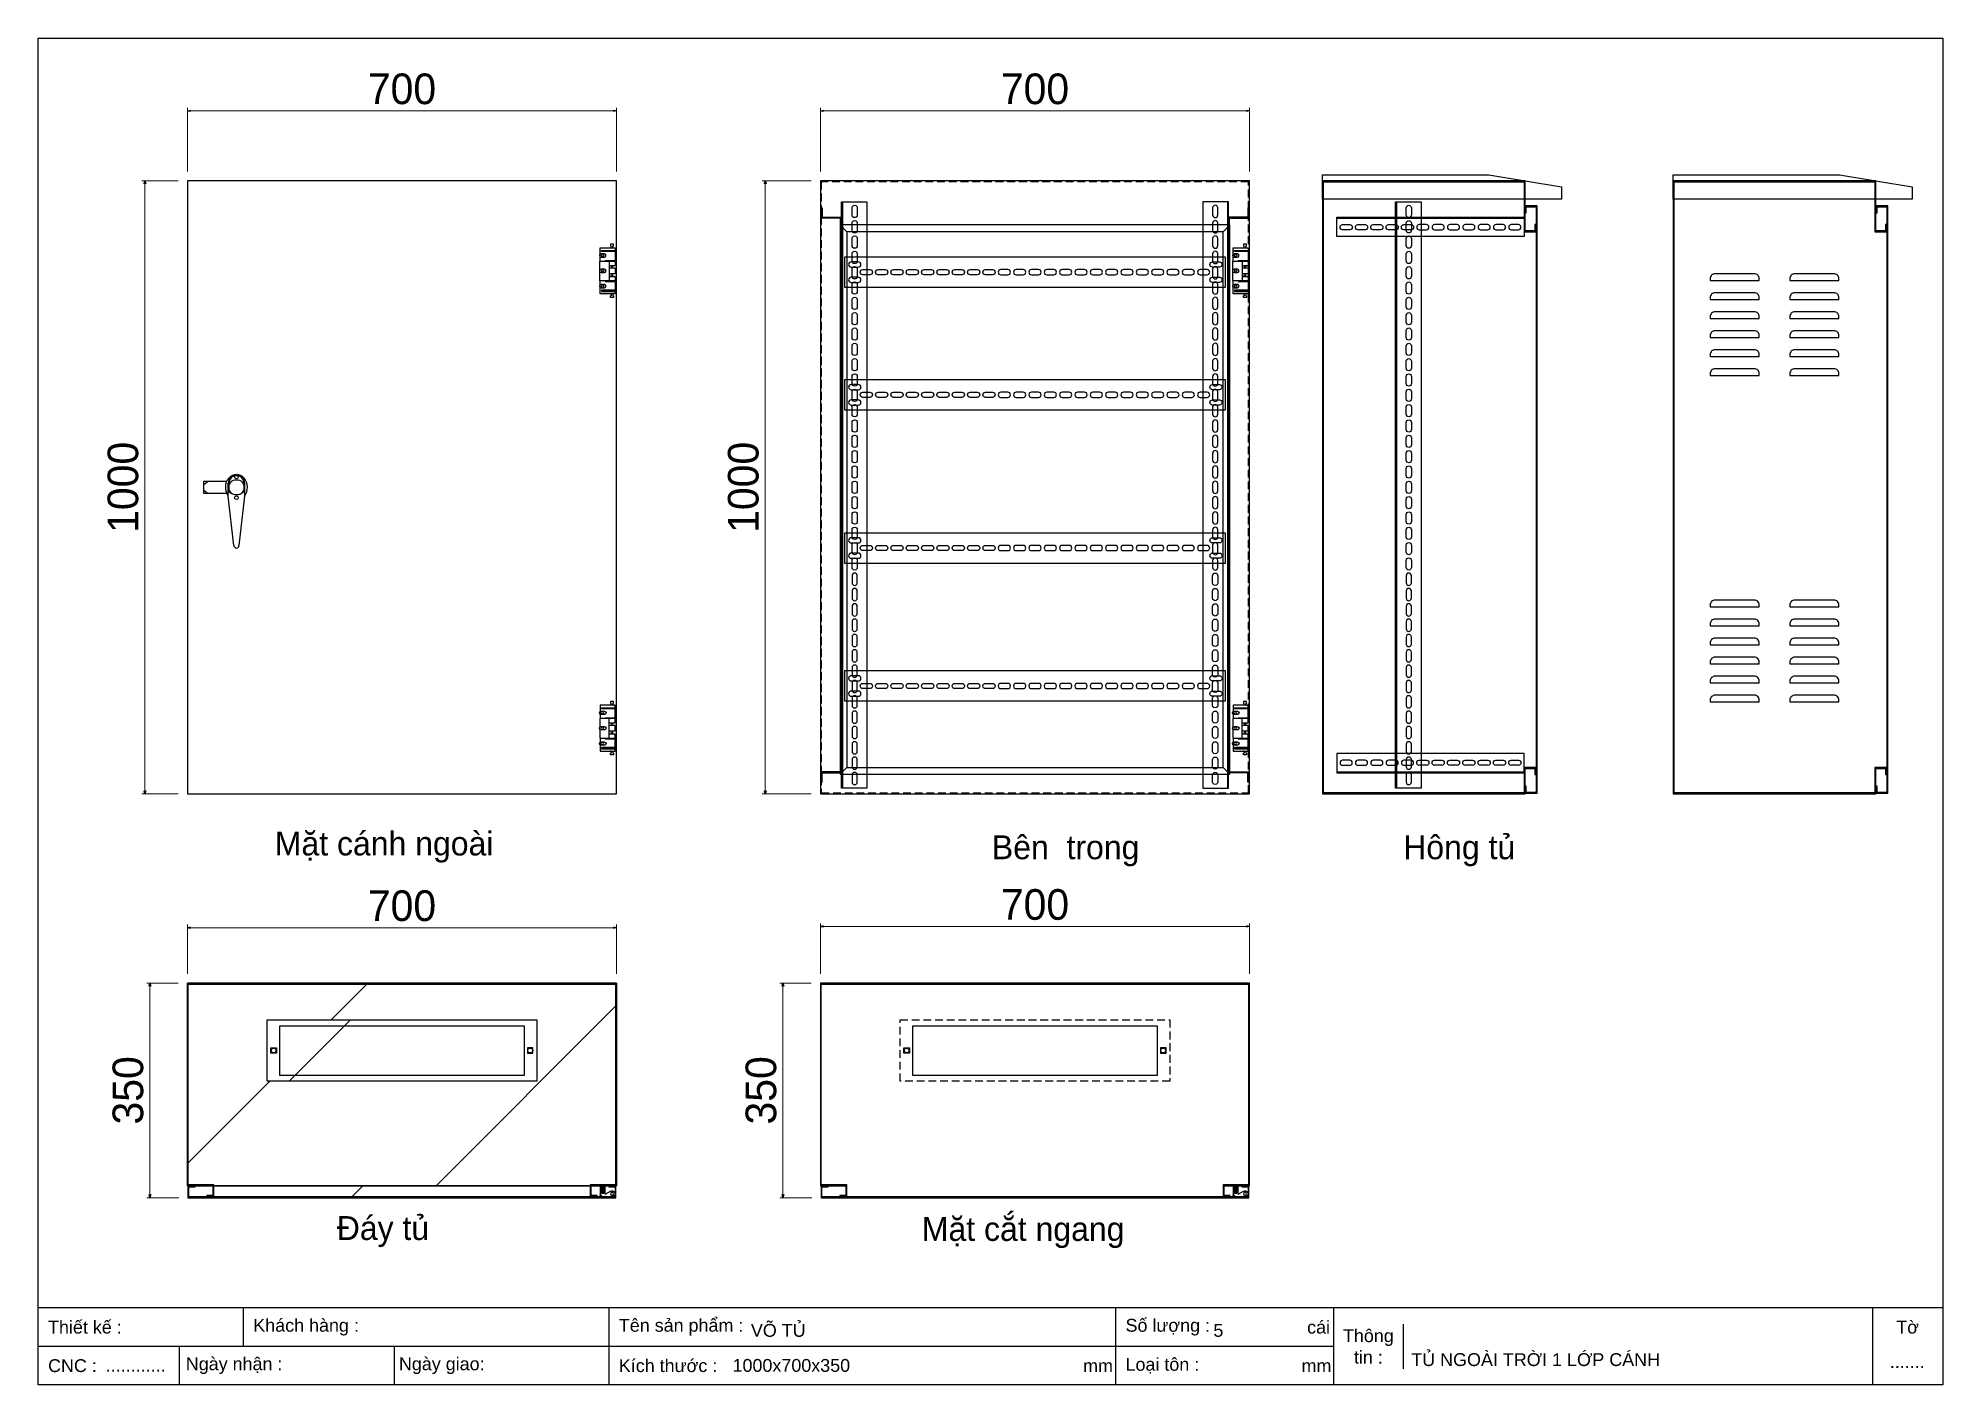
# Model space of a CAD drawing. Header units: millimetres. Extents: x 0 to 3107, y 0 to 2197.
import ezdxf

# ---------------------------------------------------------------- set-up
doc = ezdxf.new("R2010")
doc.units = ezdxf.units.MM
doc.linetypes.add('HIDDENX2', pattern=[19.05, 12.7, -6.35])
for name, color, linetype in [('CNC', 7, 'Continuous'), ('DIM', 253, 'Continuous'), ('FIRE PROTECTION', 1, 'Continuous')]:
    doc.layers.add(name, color=color, linetype=linetype)
doc.styles.add('Arial', font='arial.ttf')
doc.dimstyles.new('CNC', dxfattribs={"dimtxt": 50, "dimasz": 5, "dimexe": 5, "dimexo": 15, "dimgap": 10, "dimtad": 1, "dimdec": 0, "dimtxsty": 'Standard', "dimblk": 'OPEN30', "dimcen": 10, "dimclrd": 5, "dimclre": 5, "dimclrt": 3, "dimazin": 3, "dimtfac": 1, "dimtdec": 0, "dimtmove": 0, "dimatfit": 3, "dimldrblk": 'ARCHTICK', "dimlwd": 9, "dimlwe": 9})

# ---------------------------------------------------------------- blocks, each defined once
blk = doc.blocks.new('KHUNG CHUẨN')
at = {"color": 7}
for p, q in [((19889.2, -28535.2), (16919.2, -28535.2)), ((17239.2, -28535.2), (17239.2, -28595.2)), ((17809.2, -28535.2), (17809.2, -28655.2)), ((18599.2, -28535.2), (18599.2, -28655.2)), ((18939.2, -28535.2), (18939.2, -28655.2)), ((19779.2, -28535.2), (19779.2, -28655.2)), ((19047.6, -28560.2), (19047.6, -28630.2)), ((18939.2, -28595.2), (16919.2, -28595.2)), ((17139.2, -28595.2), (17139.2, -28655.2)), ((17474.2, -28595.2), (17474.2, -28655.2))]:
    blk.add_line(p, q, dxfattribs=at)
blk.add_lwpolyline([(16919.2, -26555.2), (19889.2, -26555.2), (19889.2, -28655.2), (16919.2, -28655.2)], close=True, dxfattribs=at)
at = {"color": 2, "char_height": 20, "style": 'Arial'}
for s, insert, width, attachment_point in [('  Thiết kế :', (16919.2, -28565.2), 917.634, 4), ('  Khách hàng :', (17239.2, -28565.2), 917.634, 4), ('  Tên sản phẩm :', (17809.2, -28565.2), 917.634, 4), ('  Số lượng :', (18599.2, -28565.2), 917.634, 4), ('cái', (18897.9, -28565.2), 63.517, 4), ('Thông\\Ptin :', (18993.4, -28595.2), 108.311, 5), ('Tờ', (19834.2, -28565.2), 110, 5), ('  CNC :', (16919.2, -28625.2), 917.634, 4), ('  Ngày nhận :', (17134, -28625.2), 556.651, 4), ('  Ngày giao:', (17466.3, -28625.2), 556.651, 4), ('  Kích thước :', (17809.2, -28625.2), 917.634, 4), ('mm', (18548.6, -28625.2), 73.831, 4), ('  Loại tôn :', (18599.2, -28625.2), 917.634, 4), ('mm', (18889.2, -28625.2), 917.634, 4)]:
    blk.add_mtext(s, dxfattribs=dict(at, insert=insert, width=width, attachment_point=attachment_point))
at = {"color": 3, "style": 'Arial'}
for tag, p in [('#01', (17055.6, -28580.1)), ('#02', (17431.4, -28580.1)), ('#03', (18030.6, -28580.1)), ('#08', (18751.7, -28580.1)), ('#10', (19064.8, -28580.1)), ('#04', (17024.8, -28634.6)), ('#05', (17308.5, -28633)), ('#06', (17632.7, -28633.7)), ('#07', (18002, -28634.7)), ('#09', (18753.8, -28632.6)), ('#11', (19060.3, -28625.7)), ('#12', (19806.5, -28628.9))]:
    blk.add_attdef(tag, p, '', height=20, dxfattribs=at)
blk = doc.blocks.new('*D1')
at = {"color": 0, "linetype": 'ByBlock', "lineweight": -2}
for p, q in [((243.5, 2078.2), (248.5, 2079.5)), ((248.5, 2076.8), (243.5, 2078.2)), ((243.5, 2078.2), (248.5, 2078.2)), ((938.5, 2079.5), (943.5, 2078.2)), ((943.5, 2078.2), (938.5, 2076.8)), ((943.5, 2078.2), (938.5, 2078.2))]:
    blk.add_line(p, q, dxfattribs=at)
at = {"layer": 'Defpoints', "color": 0, "transparency": 16777216}
for p in [(943.5, 2078.2), (243.5, 1964), (943.5, 1964)]:
    blk.add_point(p, dxfattribs=at)
at = {"layer": 'DIM', "color": 5, "lineweight": 9, "transparency": 16777216}
for p, q in [((243.5, 1979), (243.5, 2083.2)), ((943.5, 1979), (943.5, 2083.2)), ((248.5, 2078.2), (938.5, 2078.2))]:
    blk.add_line(p, q, dxfattribs=at)
at = {"layer": 'DIM', "color": 3, "transparency": 16777216, "insert": (593.5, 2113.7), "char_height": 50, "attachment_point": 5}
blk.add_mtext('700', dxfattribs=at)
blk = doc.blocks.new('_ArchTick')
at = {"color": 0, "const_width": 0.15}
blk.add_lwpolyline([(-0.5, -0.5), (0.5, 0.5)], dxfattribs=at)
blk = doc.blocks.new('_Open30')
at = {"color": 0, "linetype": 'ByBlock', "lineweight": -2}
for p, q in [((-1, 0.27), (0, 0)), ((0, 0), (-1, -0.27)), ((0, 0), (-1, 0))]:
    blk.add_line(p, q, dxfattribs=at)
blk = doc.blocks.new('*D2')
at = {"color": 0, "linetype": 'ByBlock', "lineweight": -2}
for p, q in [((172.9, 1959), (174.2, 1964)), ((174.2, 1964), (175.6, 1959)), ((174.2, 1964), (174.2, 1959)), ((174.2, 964), (172.9, 969)), ((175.6, 969), (174.2, 964)), ((174.2, 964), (174.2, 969))]:
    blk.add_line(p, q, dxfattribs=at)
at = {"layer": 'Defpoints', "color": 0, "transparency": 16777216}
for p in [(243.5, 1964), (174.2, 964), (243.5, 964)]:
    blk.add_point(p, dxfattribs=at)
at = {"layer": 'DIM', "color": 5, "lineweight": 9, "transparency": 16777216}
for p, q in [((228.5, 1964), (169.2, 1964)), ((174.2, 1959), (174.2, 969)), ((228.5, 964), (169.2, 964))]:
    blk.add_line(p, q, dxfattribs=at)
at = {"layer": 'DIM', "color": 3, "transparency": 16777216, "insert": (138.7, 1464), "char_height": 50, "attachment_point": 5, "rotation": 90}
blk.add_mtext('1000', dxfattribs=at)
blk = doc.blocks.new('MS308-2-1')
at = {"color": 1}
for p, q in [((-53, 4.6), (-46, 10)), ((-13.3, -14.2), (-13.3, 6.7)), ((-12.3, 6.7), (-12.3, -6.9)), ((12.3, 6.7), (12.3, -6.9)), ((13.3, 6.7), (13.3, -14.2)), ((-53, -4.6), (-46, -10)), ((-4, -95), (-13.3, -14.2)), ((13.3, -14.2), (4, -95))]:
    blk.add_line(p, q, dxfattribs=at)
blk.add_lwpolyline([(-15.8, -10), (-53, -10), (-53, 10), (-15.8, 10)], dxfattribs=at)
for centre, radius, start, end in [((0, 6.7), 13.3, 0, 180), ((0, 6.7), 12.3, 0, 180), ((0, 5.9), 17.7, 226.184, 313.816), ((0, -95), 4, 180, 0)]:
    blk.add_arc(centre, radius, start, end, dxfattribs=at)
blk.add_ellipse((0, 0), major_axis=(0, 21), ratio=0.857143, start_param=3.972003, end_param=8.594367, dxfattribs=at)
blk = doc.blocks.new('*D3')
at = {"color": 0, "linetype": 'ByBlock', "lineweight": -2}
for p, q in [((1276, 2078.2), (1281, 2079.5)), ((1281, 2076.8), (1276, 2078.2)), ((1276, 2078.2), (1281, 2078.2)), ((1971, 2079.5), (1976, 2078.2)), ((1976, 2078.2), (1971, 2076.8)), ((1976, 2078.2), (1971, 2078.2))]:
    blk.add_line(p, q, dxfattribs=at)
at = {"layer": 'Defpoints', "color": 0, "transparency": 16777216}
for p in [(1976, 2078.2), (1276, 1964), (1976, 1964)]:
    blk.add_point(p, dxfattribs=at)
at = {"layer": 'DIM', "color": 5, "lineweight": 9, "transparency": 16777216}
for p, q in [((1276, 1979), (1276, 2083.2)), ((1976, 1979), (1976, 2083.2)), ((1281, 2078.2), (1971, 2078.2))]:
    blk.add_line(p, q, dxfattribs=at)
at = {"layer": 'DIM', "color": 3, "transparency": 16777216, "insert": (1626, 2113.7), "char_height": 50, "attachment_point": 5}
blk.add_mtext('700', dxfattribs=at)
blk = doc.blocks.new('*D4')
at = {"color": 0, "linetype": 'ByBlock', "lineweight": -2}
for p, q in [((1184.7, 1959), (1186, 1964)), ((1186, 1964), (1187.3, 1959)), ((1186, 1964), (1186, 1959)), ((1186, 964), (1184.7, 969)), ((1187.3, 969), (1186, 964)), ((1186, 964), (1186, 969))]:
    blk.add_line(p, q, dxfattribs=at)
at = {"layer": 'Defpoints', "color": 0, "transparency": 16777216}
for p in [(1276, 1964), (1186, 964), (1276, 964)]:
    blk.add_point(p, dxfattribs=at)
at = {"layer": 'DIM', "color": 5, "lineweight": 9, "transparency": 16777216}
for p, q in [((1261, 1964), (1181, 1964)), ((1186, 1959), (1186, 969)), ((1261, 964), (1181, 964))]:
    blk.add_line(p, q, dxfattribs=at)
at = {"layer": 'DIM', "color": 3, "transparency": 16777216, "insert": (1150.5, 1464), "char_height": 50, "attachment_point": 5, "rotation": 90}
blk.add_mtext('1000', dxfattribs=at)
blk = doc.blocks.new('HL011-1-5')
at = {"color": 1}
for p, q in [((24, 70), (2, 70)), ((21.65, 81), (16.65, 81)), ((16.65, 81), (16.65, 78)), ((17.65, 78), (16.65, 78)), ((17.65, 75), (16.65, 75)), ((17.65, 75), (17.65, 78)), ((21.65, 78), (20.65, 78)), ((20.65, 75), (20.65, 78)), ((20.65, 75), (21.65, 75)), ((21.65, 78), (21.65, 81)), ((8, 54.5), (8, 53.5)), ((8, 54.5), (24, 54.5)), ((14.3, 53.5), (14.3, 21.5)), ((14.3, 46.5), (24, 46.5)), ((24, 42), (14.3, 42)), ((24, 33), (14.3, 33)), ((16.65, 54.5), (16.65, 53.5)), ((17.4, 46.5), (18.15, 44)), ((18.15, 44), (20.15, 44)), ((20.9, 46.5), (20.15, 44)), ((21.65, 53.5), (21.65, 54.5)), ((24, 5), (2, 5)), ((8, 21.5), (8, 20.5)), ((8, 20.5), (24, 20.5)), ((14.3, 28.5), (24, 28.5)), ((16.65, 20.5), (16.65, 21.5)), ((17.4, 28.5), (18.15, 31)), ((18.15, 31), (20.15, 31)), ((20.9, 28.5), (20.15, 31)), ((21.65, 21.5), (21.65, 20.5)), ((17.65, 0), (16.65, 0)), ((16.65, -6), (16.65, -3)), ((17.65, -3), (16.65, -3)), ((21.65, -6), (16.65, -6)), ((17.65, 0), (17.65, -3)), ((20.65, 0), (20.65, -3)), ((20.65, 0), (21.65, 0)), ((21.65, -3), (20.65, -3)), ((21.65, -3), (21.65, -6))]:
    blk.add_line(p, q, dxfattribs=at)
for points in [[(0, 53.5), (0, 75), (24, 75), (24, 54.5)], [(24, 28.5), (24, 21.5), (-1, 21.5), (-1, 53.5), (24, 53.5), (24, 46.5)], [(24, 42), (24, 33)], [(24, 20.5), (24, 0), (0, 0), (0, 21.5)]]:
    blk.add_lwpolyline(points, dxfattribs=at)
for points in [[(2, 71), (24, 71), (24, 69), (2, 69)], [(2, 4), (24, 4), (24, 6), (2, 6)]]:
    blk.add_lwpolyline(points, close=True, dxfattribs=at)
for centre in [(4, 62.5), (4, 37.5), (4, 12.5)]:
    blk.add_circle(centre, 2, dxfattribs=at)
blk = doc.blocks.new('HL011-1-2')
h = blk.add_hatch()
h.set_pattern_fill('ANSI31', color=2, scale=0.5, style=0)
h.paths.add_polyline_path([(6, 12), (2, 12), (2, 0), (6, 0)])
at = {"color": 1}
for p, q in [((3, 18), (0, 13)), ((0, 0), (0, 13)), ((8, 0), (0, 0)), ((19.1, 18), (3, 18)), ((8, 14), (8, 0)), ((8, 14), (16.7, 9))]:
    blk.add_line(p, q, dxfattribs=at)
blk.add_lwpolyline([(1.8, 16), (-1, 16), (-1, 18), (3, 18)], dxfattribs=at)
at = {"color": 2}
blk.add_lwpolyline([(2, 0), (2, 12), (6, 12), (6, 0)], dxfattribs=at)
at = {"color": 1}
blk.add_circle((19.1, 13.2), 2.5, dxfattribs=at)
blk.add_arc((19.1, 13.2), 4.85, 239.9368, 90, dxfattribs=at)
blk = doc.blocks.new('*D5')
at = {"color": 0, "linetype": 'ByBlock', "lineweight": -2}
for p, q in [((243.5, 745.8), (248.5, 747.1)), ((248.5, 744.5), (243.5, 745.8)), ((243.5, 745.8), (248.5, 745.8)), ((938.5, 747.1), (943.5, 745.8)), ((943.5, 745.8), (938.5, 744.5)), ((943.5, 745.8), (938.5, 745.8))]:
    blk.add_line(p, q, dxfattribs=at)
at = {"layer": 'Defpoints', "color": 0, "transparency": 16777216}
for p in [(943.5, 745.8), (243.5, 655.4), (943.5, 655.4)]:
    blk.add_point(p, dxfattribs=at)
at = {"layer": 'DIM', "color": 5, "lineweight": 9, "transparency": 16777216}
for p, q in [((243.5, 670.4), (243.5, 750.8)), ((248.5, 745.8), (938.5, 745.8)), ((943.5, 670.4), (943.5, 750.8))]:
    blk.add_line(p, q, dxfattribs=at)
at = {"layer": 'DIM', "color": 3, "transparency": 16777216, "insert": (593.5, 781.3), "char_height": 50, "attachment_point": 5}
blk.add_mtext('700', dxfattribs=at)
blk = doc.blocks.new('*D6')
at = {"color": 0, "linetype": 'ByBlock', "lineweight": -2}
for p, q in [((181, 650.4), (182.3, 655.4)), ((182.3, 655.4), (183.7, 650.4)), ((182.3, 655.4), (182.3, 650.4)), ((182.3, 305.4), (181, 310.4)), ((183.7, 310.4), (182.3, 305.4)), ((182.3, 305.4), (182.3, 310.4))]:
    blk.add_line(p, q, dxfattribs=at)
at = {"layer": 'Defpoints', "color": 0, "transparency": 16777216}
for p in [(243.5, 655.4), (182.3, 305.4), (244.5, 305.4)]:
    blk.add_point(p, dxfattribs=at)
at = {"layer": 'DIM', "color": 5, "lineweight": 9, "transparency": 16777216}
for p, q in [((228.5, 655.4), (177.3, 655.4)), ((182.3, 650.4), (182.3, 310.4)), ((229.5, 305.4), (177.3, 305.4))]:
    blk.add_line(p, q, dxfattribs=at)
at = {"layer": 'DIM', "color": 3, "transparency": 16777216, "insert": (146.8, 480.4), "char_height": 50, "attachment_point": 5, "rotation": 90}
blk.add_mtext('350', dxfattribs=at)
blk = doc.blocks.new('*D7')
at = {"color": 0, "linetype": 'ByBlock', "lineweight": -2}
for p, q in [((1213.5, 650.4), (1214.8, 655.4)), ((1214.8, 655.4), (1216.2, 650.4)), ((1214.8, 655.4), (1214.8, 650.4)), ((1214.8, 305.4), (1213.5, 310.4)), ((1216.2, 310.4), (1214.8, 305.4)), ((1214.8, 305.4), (1214.8, 310.4))]:
    blk.add_line(p, q, dxfattribs=at)
at = {"layer": 'Defpoints', "color": 0, "transparency": 16777216}
for p in [(1276, 655.4), (1214.8, 305.4), (1277, 305.4)]:
    blk.add_point(p, dxfattribs=at)
at = {"layer": 'DIM', "color": 5, "lineweight": 9, "transparency": 16777216}
for p, q in [((1261, 655.4), (1209.8, 655.4)), ((1214.8, 650.4), (1214.8, 310.4)), ((1262, 305.4), (1209.8, 305.4))]:
    blk.add_line(p, q, dxfattribs=at)
at = {"layer": 'DIM', "color": 3, "transparency": 16777216, "insert": (1179.3, 480.4), "char_height": 50, "attachment_point": 5, "rotation": 90}
blk.add_mtext('350', dxfattribs=at)
blk = doc.blocks.new('*D8')
at = {"color": 0, "linetype": 'ByBlock', "lineweight": -2}
for p, q in [((1276, 747.7), (1281, 749.1)), ((1281, 746.4), (1276, 747.7)), ((1276, 747.7), (1281, 747.7)), ((1971, 749.1), (1976, 747.7)), ((1976, 747.7), (1971, 746.4)), ((1976, 747.7), (1971, 747.7))]:
    blk.add_line(p, q, dxfattribs=at)
at = {"layer": 'Defpoints', "color": 0, "transparency": 16777216}
for p in [(1976, 747.7), (1276, 655.4), (1976, 655.4)]:
    blk.add_point(p, dxfattribs=at)
at = {"layer": 'DIM', "color": 5, "lineweight": 9, "transparency": 16777216}
for p, q in [((1276, 670.4), (1276, 752.7)), ((1281, 747.7), (1971, 747.7)), ((1976, 670.4), (1976, 752.7))]:
    blk.add_line(p, q, dxfattribs=at)
at = {"layer": 'DIM', "color": 3, "transparency": 16777216, "insert": (1626, 783.3), "char_height": 50, "attachment_point": 5}
blk.add_mtext('700', dxfattribs=at)
blk = doc.blocks.new('ovan8.5x20')
at = {"layer": 'CNC', "color": 2, "lineweight": -3}
for p, q in [((5.7, 4.2), (-5.8, 4.2)), ((-5.8, -4.2), (5.7, -4.2))]:
    blk.add_line(p, q, dxfattribs=at)
for centre, start, end in [((-5.8, 0), 90, 270), ((5.7, 0), 270, 90)]:
    blk.add_arc(centre, 4.25, start, end, dxfattribs=at)
blk = doc.blocks.new('z36')
at = {"color": 44, "ltscale": 3}
blk.add_line((167156.4, -8039.7), (167156.4, -8996.2), dxfattribs=at)
blk.add_lwpolyline([(167154.9, -8039.7), (167196.4, -8039.7), (167196.4, -8996.2), (167154.9, -8996.2)], close=True, dxfattribs=at)
at = {"layer": 'CNC', "lineweight": -3, "xscale": -1, "rotation": 270}
for p in [(167176.4, -8055.4), (167176.4, -8080.4), (167176.4, -8105.4), (167176.4, -8130.4), (167176.4, -8155.4), (167176.4, -8180.4), (167176.4, -8205.4), (167176.4, -8230.4), (167176.4, -8255.4), (167176.4, -8280.4), (167176.4, -8305.4), (167176.4, -8330.4), (167176.4, -8355.4), (167176.4, -8380.4), (167176.4, -8405.4), (167176.4, -8430.4), (167176.4, -8455.4), (167176.4, -8480.4), (167176.4, -8505.4), (167176.4, -8530.4), (167176.4, -8555.4), (167176.4, -8580.4), (167176.4, -8605.4), (167176.4, -8630.4)]:
    blk.add_blockref('ovan8.5x20', p, dxfattribs=at)
at = {"layer": 'CNC', "lineweight": -3, "rotation": 270}
for p in [(167176.4, -8655.4), (167176.4, -8680.4), (167176.4, -8705.4), (167176.4, -8730.4), (167176.4, -8755.4), (167176.4, -8780.4), (167176.4, -8805.4), (167176.4, -8830.4), (167176.4, -8855.4), (167176.4, -8880.4), (167176.4, -8905.4), (167176.4, -8930.4), (167176.4, -8955.4), (167176.4, -8980.4)]:
    blk.add_blockref('ovan8.5x20', p, dxfattribs=at)
blk = doc.blocks.new('ssssssssss2')
at = {"color": 44}
for p, q in [((169151.1, -8939.7), (168845.6, -8939.7)), ((168845.6, -8939.7), (168845.6, -8971.2)), ((169151.1, -8971.2), (169151.1, -8939.7)), ((168845.6, -8969.7), (169151.1, -8969.7)), ((168845.6, -8971.2), (169151.1, -8971.2))]:
    blk.add_line(p, q, dxfattribs=at)
at = {"layer": 'CNC', "lineweight": -3}
for p in [(168860.8, -8954.7), (168885.8, -8954.7), (168910.8, -8954.7), (168935.8, -8954.7), (168960.8, -8954.7)]:
    blk.add_blockref('ovan8.5x20', p, dxfattribs=at)
at = {"layer": 'CNC', "lineweight": -3, "xscale": -1}
for p in [(168985.8, -8954.7), (169010.8, -8954.7), (169035.8, -8954.7), (169060.8, -8954.7), (169085.8, -8954.7), (169110.8, -8954.7), (169135.8, -8954.7)]:
    blk.add_blockref('ovan8.5x20', p, dxfattribs=at)
blk = doc.blocks.new('z3')
at = {"color": 44}
for p, q in [((167285.3, -1616.7), (167905.3, -1616.7)), ((167285.3, -1666.7), (167285.3, -1616.7)), ((167905.3, -1616.7), (167905.3, -1666.7)), ((167905.3, -1666.7), (167285.3, -1666.7))]:
    blk.add_line(p, q, dxfattribs=at)
at = {"color": 44, "rotation": 180}
blk.add_blockref('ovan8.5x20', (167301.3, -1629.2), dxfattribs=at)
at = {"layer": 'CNC', "lineweight": -3, "xscale": -1, "rotation": 180}
for p in [(167320.3, -1641.7), (167345.3, -1641.7), (167370.3, -1641.7), (167395.3, -1641.7), (167420.3, -1641.7), (167445.3, -1641.7), (167470.3, -1641.7), (167495.3, -1641.7), (167520.3, -1641.7), (167890.5, -1629.2), (167890.5, -1654.2)]:
    blk.add_blockref('ovan8.5x20', p, dxfattribs=at)
at = {"layer": 'CNC', "lineweight": -3, "rotation": 180}
for p in [(167545.3, -1641.7), (167570.3, -1641.7), (167595.3, -1641.7), (167620.3, -1641.7), (167645.3, -1641.7), (167670.3, -1641.7), (167695.3, -1641.7), (167720.3, -1641.7), (167745.3, -1641.7), (167770.3, -1641.7), (167795.3, -1641.7), (167820.3, -1641.7), (167845.3, -1641.7), (167870.3, -1641.7), (167301.3, -1654.2)]:
    blk.add_blockref('ovan8.5x20', p, dxfattribs=at)

msp = doc.modelspace()

# ---------------------------------------------------------------- hatches: boundary and pattern name
at = {"ltscale": 3}
h = msp.add_hatch(dxfattribs=at)
h.set_pattern_fill('ANSI31', color=256, scale=50, style=0)
h.set_pattern_definition([(45, (-6645.06, 88048.1), (-220.9709, 220.9709), [])])
h.paths.add_polyline_path([(243.5, 655.4), (943.5, 655.4), (943.5, 324.9), (243.5, 324.9)])
h.paths.add_polyline_path([(813.5, 495.4), (813.5, 595.4), (373.5, 595.4), (373.5, 495.4)], flags=16)
h = msp.add_hatch(dxfattribs=at)
h.set_pattern_fill('ANSI31', color=256, scale=50, angle=90, style=0)
h.set_pattern_definition([(225, (-88048.1, -6645.06), (220.9709, -220.9709), [])])
h.paths.add_polyline_path([(373.5, 595.4), (813.5, 595.4), (813.5, 495.4), (373.5, 495.4)])
h = msp.add_hatch(dxfattribs=at)
h.set_pattern_fill('ANSI31', color=256, scale=50, angle=90, style=0)
h.set_pattern_definition([(225, (-85548.1, -6645.06), (220.9709, -220.9709), [])])
h.paths.add_polyline_path([(942.5, 324.4), (244.5, 324.4), (244.5, 305.4), (942.5, 305.4)])

# ---------------------------------------------------------------- linework, layer by layer
for p, q in [((1308, 1892), (1319, 1881)), ((1933, 1881), (1944, 1892)), ((1319, 1007), (1308, 996)), ((1933, 1007.1), (1944, 996))]:
    msp.add_line(p, q, dxfattribs=at)
at = {"color": 7}
for points in [[(243.5, 964), (943.5, 964), (943.5, 1964), (243.5, 1964)], [(1276, 964), (1976, 964), (1976, 1964), (1276, 1964)], [(2441.4, 1892.5), (2441.4, 1882.5), (2425.4, 1882.5), (2425.4, 1964), (2094.9, 1964), (2094.9, 964), (2425.4, 964), (2425.4, 1005.5), (2441.4, 1005.5), (2441.4, 995.5), (2442.9, 995.5), (2442.9, 1007), (2423.9, 1007), (2423.9, 965.5), (2096.4, 965.5), (2096.4, 1962.5), (2423.9, 1962.5), (2423.9, 1881), (2442.9, 1881), (2442.9, 1892.5)], [(3013.5, 1892.5), (3013.5, 1882.5), (2997.5, 1882.5), (2997.5, 1964), (2667, 1964), (2667, 964), (2997.5, 964), (2997.5, 1005.5), (3013.5, 1005.5), (3013.5, 995.5), (3015, 995.5), (3015, 1007), (2996, 1007), (2996, 965.5), (2668.5, 965.5), (2668.5, 1962.5), (2996, 1962.5), (2996, 1881), (3015, 1881), (3015, 1892.5)], [(2427.4, 1911.5), (2427.4, 1921.5), (2443.4, 1921.5), (2443.4, 966.5), (2427.4, 966.5), (2427.4, 976.5), (2425.9, 976.5), (2425.9, 965), (2444.9, 965), (2444.9, 1923), (2425.9, 1923), (2425.9, 1911.5)], [(2999.5, 1911.5), (2999.5, 1921.5), (3015.5, 1921.5), (3015.5, 966.5), (2999.5, 966.5), (2999.5, 976.5), (2998, 976.5), (2998, 965), (3017, 965), (3017, 1923), (2998, 1923), (2998, 1911.5)], [(1308, 996), (1944, 996), (1944, 1892), (1308, 1892)], [(1319, 1007), (1933, 1007), (1933, 1881), (1319, 1881)], [(912, 308.9), (902, 308.9), (902, 324.9), (943.5, 324.9), (943.5, 655.4), (243.5, 655.4), (243.5, 324.9), (285, 324.9), (285, 308.9), (275, 308.9), (275, 307.4), (286.5, 307.4), (286.5, 326.4), (245, 326.4), (245, 653.9), (942, 653.9), (942, 326.4), (900.5, 326.4), (900.5, 307.4), (912, 307.4)], [(1944.5, 308.9), (1934.5, 308.9), (1934.5, 324.9), (1976, 324.9), (1976, 655.4), (1276, 655.4), (1276, 324.9), (1317.5, 324.9), (1317.5, 308.9), (1307.5, 308.9), (1307.5, 307.4), (1319, 307.4), (1319, 326.4), (1277.5, 326.4), (1277.5, 653.9), (1974.5, 653.9), (1974.5, 326.4), (1933, 326.4), (1933, 307.4), (1944.5, 307.4)], [(373.5, 595.4), (813.5, 595.4), (813.5, 495.4), (373.5, 495.4)], [(931, 322.9), (941, 322.9), (941, 306.9), (246, 306.9), (246, 322.9), (256, 322.9), (256, 324.4), (244.5, 324.4), (244.5, 305.4), (942.5, 305.4), (942.5, 324.4), (931, 324.4)], [(1963.5, 322.9), (1973.5, 322.9), (1973.5, 306.9), (1278.5, 306.9), (1278.5, 322.9), (1288.5, 322.9), (1288.5, 324.4), (1277, 324.4), (1277, 305.4), (1975, 305.4), (1975, 324.4), (1963.5, 324.4)]]:
    msp.add_lwpolyline(points, close=True, dxfattribs=at)
at = {"color": 7, "linetype": 'HIDDENX2'}
for points in [[(1277.5, 965.5), (1974.5, 965.5), (1974.5, 1962.5), (1277.5, 1962.5)], [(1406, 595.4), (1846, 595.4), (1846, 495.4), (1406, 495.4)]]:
    msp.add_lwpolyline(points, close=True, dxfattribs=at)
at = {"color": 8}
for points in [[(1309, 1873.3), (1309, 1903.3), (1277.5, 1903.3), (1277.5, 1919.8), (1279, 1919.8), (1279, 1904.8), (1310.5, 1904.8), (1310.5, 1873.3)], [(1943, 1873.3), (1943, 1903.3), (1974.5, 1903.3), (1974.5, 1919.8), (1973, 1919.8), (1973, 1904.8), (1941.5, 1904.8), (1941.5, 1873.3)], [(1309, 1029.8), (1309, 999.8), (1277.5, 999.8), (1277.5, 983.3), (1279, 983.3), (1279, 998.3), (1310.5, 998.3), (1310.5, 1029.8)], [(1943, 1029.8), (1943, 999.8), (1974.5, 999.8), (1974.5, 983.3), (1973, 983.3), (1973, 998.3), (1941.5, 998.3), (1941.5, 1029.8)]]:
    msp.add_lwpolyline(points, close=True, dxfattribs=at)
at = {"color": 2}
for points in [[(918.2, 1844.8, 1), (918.2, 1839.3), (923.7, 1839.3, 1), (923.7, 1844.8)], [(1950.7, 1844.8, 1), (1950.7, 1839.3), (1956.2, 1839.3, 1), (1956.2, 1844.8)], [(918.2, 1819.8, 1), (918.2, 1814.3), (923.7, 1814.3, 1), (923.7, 1819.8)], [(1950.7, 1819.8, 1), (1950.7, 1814.3), (1956.2, 1814.3, 1), (1956.2, 1819.8)], [(2799.3, 1812.5), (2735.3, 1812.5, 0.414214), (2727.3, 1804.5), (2727.3, 1801.5), (2807.3, 1801.5), (2807.3, 1804.5, 0.414214)], [(2929.3, 1812.5), (2865.3, 1812.5, 0.414214), (2857.3, 1804.5), (2857.3, 1801.5), (2937.3, 1801.5), (2937.3, 1804.5, 0.414214)], [(918.2, 1794.8, 1), (918.2, 1789.3), (923.7, 1789.3, 1), (923.7, 1794.8)], [(1950.7, 1794.8, 1), (1950.7, 1789.3), (1956.2, 1789.3, 1), (1956.2, 1794.8)], [(2799.3, 1781.5), (2735.3, 1781.5, 0.414214), (2727.3, 1773.5), (2727.3, 1770.5), (2807.3, 1770.5), (2807.3, 1773.5, 0.414214)], [(2929.3, 1781.5), (2865.3, 1781.5, 0.414214), (2857.3, 1773.5), (2857.3, 1770.5), (2937.3, 1770.5), (2937.3, 1773.5, 0.414214)], [(2799.3, 1750.5), (2735.3, 1750.5, 0.414214), (2727.3, 1742.5), (2727.3, 1739.5), (2807.3, 1739.5), (2807.3, 1742.5, 0.414214)], [(2929.3, 1750.5), (2865.3, 1750.5, 0.414214), (2857.3, 1742.5), (2857.3, 1739.5), (2937.3, 1739.5), (2937.3, 1742.5, 0.414214)], [(2799.3, 1719.5), (2735.3, 1719.5, 0.414214), (2727.3, 1711.5), (2727.3, 1708.5), (2807.3, 1708.5), (2807.3, 1711.5, 0.414214)], [(2929.3, 1719.5), (2865.3, 1719.5, 0.414214), (2857.3, 1711.5), (2857.3, 1708.5), (2937.3, 1708.5), (2937.3, 1711.5, 0.414214)], [(2799.3, 1688.5), (2735.3, 1688.5, 0.414214), (2727.3, 1680.5), (2727.3, 1677.5), (2807.3, 1677.5), (2807.3, 1680.5, 0.414214)], [(2929.3, 1688.5), (2865.3, 1688.5, 0.414214), (2857.3, 1680.5), (2857.3, 1677.5), (2937.3, 1677.5), (2937.3, 1680.5, 0.414214)], [(2799.3, 1657.5), (2735.3, 1657.5, 0.414214), (2727.3, 1649.5), (2727.3, 1646.5), (2807.3, 1646.5), (2807.3, 1649.5, 0.414214)], [(2929.3, 1657.5), (2865.3, 1657.5, 0.414214), (2857.3, 1649.5), (2857.3, 1646.5), (2937.3, 1646.5), (2937.3, 1649.5, 0.414214)], [(2799.3, 1280), (2735.3, 1280, 0.414214), (2727.3, 1272), (2727.3, 1269), (2807.3, 1269), (2807.3, 1272, 0.414214)], [(2929.3, 1280), (2865.3, 1280, 0.414214), (2857.3, 1272), (2857.3, 1269), (2937.3, 1269), (2937.3, 1272, 0.414214)], [(2799.3, 1249), (2735.3, 1249, 0.414214), (2727.3, 1241), (2727.3, 1238), (2807.3, 1238), (2807.3, 1241, 0.414214)], [(2929.3, 1249), (2865.3, 1249, 0.414214), (2857.3, 1241), (2857.3, 1238), (2937.3, 1238), (2937.3, 1241, 0.414214)], [(2799.3, 1218), (2735.3, 1218, 0.414214), (2727.3, 1210), (2727.3, 1207), (2807.3, 1207), (2807.3, 1210, 0.414214)], [(2929.3, 1218), (2865.3, 1218, 0.414214), (2857.3, 1210), (2857.3, 1207), (2937.3, 1207), (2937.3, 1210, 0.414214)], [(2799.3, 1187), (2735.3, 1187, 0.414214), (2727.3, 1179), (2727.3, 1176), (2807.3, 1176), (2807.3, 1179, 0.414214)], [(2929.3, 1187), (2865.3, 1187, 0.414214), (2857.3, 1179), (2857.3, 1176), (2937.3, 1176), (2937.3, 1179, 0.414214)], [(2799.3, 1156), (2735.3, 1156, 0.414214), (2727.3, 1148), (2727.3, 1145), (2807.3, 1145), (2807.3, 1148, 0.414214)], [(2929.3, 1156), (2865.3, 1156, 0.414214), (2857.3, 1148), (2857.3, 1145), (2937.3, 1145), (2937.3, 1148, 0.414214)], [(2799.3, 1125), (2735.3, 1125, 0.414214), (2727.3, 1117), (2727.3, 1114), (2807.3, 1114), (2807.3, 1117, 0.414214)], [(2929.3, 1125), (2865.3, 1125, 0.414214), (2857.3, 1117), (2857.3, 1114), (2937.3, 1114), (2937.3, 1117, 0.414214)], [(918.2, 1093.3, -1), (918.2, 1098.8), (923.7, 1098.8, -1), (923.7, 1093.3)], [(1950.7, 1093.3, -1), (1950.7, 1098.8), (1956.2, 1098.8, -1), (1956.2, 1093.3)], [(918.2, 1068.3, -1), (918.2, 1073.8), (923.7, 1073.8, -1), (923.7, 1068.3)], [(1950.7, 1068.3, -1), (1950.7, 1073.8), (1956.2, 1073.8, -1), (1956.2, 1068.3)], [(918.2, 1043.3, -1), (918.2, 1048.8), (923.7, 1048.8, -1), (923.7, 1043.3)], [(1950.7, 1043.3, -1), (1950.7, 1048.8), (1956.2, 1048.8, -1), (1956.2, 1043.3)]]:
    msp.add_lwpolyline(points, format="xyb", close=True, dxfattribs=at)
at = {"ltscale": 3}
for points in [[(243.5, 655.4), (943.5, 655.4), (943.5, 324.9), (243.5, 324.9)], [(942.5, 324.4), (244.5, 324.4), (244.5, 305.4), (942.5, 305.4)]]:
    msp.add_lwpolyline(points, close=True, dxfattribs=at)
at = {"color": 2, "ltscale": 3}
for points in [[(393.5, 505.4), (793.5, 505.4), (793.5, 585.4), (393.5, 585.4)], [(1426, 505.4), (1826, 505.4), (1826, 585.4), (1426, 585.4)]]:
    msp.add_lwpolyline(points, close=True, dxfattribs=at)
at = {"color": 2}
for points in [[(388.7, 540.9), (379.7, 540.9), (379.7, 549.9), (388.7, 549.9)], [(798.2, 540.9), (807.2, 540.9), (807.2, 549.9), (798.2, 549.9)], [(1421.2, 540.9), (1412.2, 540.9), (1412.2, 549.9), (1421.2, 549.9)], [(1830.7, 540.9), (1839.7, 540.9), (1839.7, 549.9), (1830.7, 549.9)]]:
    msp.add_lwpolyline(points, close=True, dxfattribs=at)
for centre, radius in [((323.5, 1464), 12.5), ((323.5, 1481), 3), ((323.5, 1447), 3)]:
    msp.add_circle(centre, radius, dxfattribs=at)
at = {"color": 7}
for centre in [(384.2, 545.4), (802.7, 545.4), (1416.7, 545.4), (1835.2, 545.4)]:
    msp.add_circle(centre, 4, dxfattribs=at)
at = {"layer": 'FIRE PROTECTION', "linetype": 'Continuous'}
for points in [[(2484.9, 1934), (2094.9, 1934), (2094.9, 1974), (2366.1, 1974), (2484.9, 1954)], [(3057, 1934), (2667, 1934), (2667, 1974), (2938.2, 1974), (3057, 1954)]]:
    msp.add_lwpolyline(points, close=True, dxfattribs=at)

# ---------------------------------------------------------------- block references
at = {"color": 3, "xscale": 1.046089054885669, "yscale": 1.046089054885669, "zscale": 1.046089054885669}
msp.add_blockref('KHUNG CHUẨN', (-17699, 29975.8), dxfattribs=at).add_auto_attribs({'#03': 'VÕ TỦ', '#07': '1000x700x350', '#08': '5', '#11': 'TỦ NGOÀI TRỜI 1 LỚP CÁNH', '#04': '............', '#12': '.......'})
for name, p in [('z36', (-165844.5, 9969.5)), ('z36', (-164940.7, 9969.5)), ('z3', (-165969.3, 3456.7)), ('z3', (-165969.3, 3256.7)), ('z3', (-165969.3, 3006.7)), ('z3', (-165969.3, 2781.7)), ('ssssssssss2', (-166727.2, 9969.5))]:
    msp.add_blockref(name, p)
at = {"xscale": -1}
msp.add_blockref('z36', (169096.4, 9969.5), dxfattribs=at)
at = {"xscale": -1, "rotation": 180}
msp.add_blockref('ssssssssss2', (-166727.2, -7066.4), dxfattribs=at)
at = {"color": 7}
for name, p in [('HL011-1-5', (917, 1779.5)), ('HL011-1-5', (1949.5, 1779.5)), ('MS308-2-1', (323.5, 1464))]:
    msp.add_blockref(name, p, dxfattribs=at)
at = {"color": 7, "xscale": -1, "rotation": 180}
for name, p in [('HL011-1-5', (917, 1108.5)), ('HL011-1-5', (1949.5, 1108.5)), ('HL011-1-2', (917, 324.9)), ('HL011-1-2', (1949.5, 324.9))]:
    msp.add_blockref(name, p, dxfattribs=at)

# ---------------------------------------------------------------- texts
at = {"color": 2, "char_height": 39, "attachment_point": 5}
for s, insert, width in [('Mặt cánh ngoài', (564.4, 877.2), 725), ('Bên  trong', (1676, 871.1), 775), ('Hông tủ', (2318, 871.1), 775), ('Mặt cắt ngang', (1606.7, 248.5), 875), ('Đáy tủ', (562.5, 250), 875)]:
    msp.add_mtext(s, dxfattribs=dict(at, insert=insert, width=width))

# ---------------------------------------------------------------- dimensions: what is measured, and where the dimension line sits
at = {"layer": 'DIM', "color": 7}
for base, p1, p2, picture, middle in [((943.5, 2078.2), (243.5, 1964), (943.5, 1964), '*D1', (593.5, 2113.7)), ((1976, 2078.2), (1276, 1964), (1976, 1964), '*D3', (1626, 2113.7))]:
    dim = msp.add_linear_dim(base=base, p1=p1, p2=p2, dimstyle='CNC', dxfattribs=at)
    dim.commit()
    dim.dimension.update_dxf_attribs({"geometry": picture, "text_midpoint": middle})
for base, p1, p2, picture, middle in [((174.2, 964), (243.5, 1964), (243.5, 964), '*D2', (174.2, 1464)), ((1186, 964), (1276, 1964), (1276, 964), '*D4', (1186, 1464))]:
    dim = msp.add_linear_dim(base=base, p1=p1, p2=p2, angle=90, dimstyle='CNC', dxfattribs=at)
    dim.commit()
    dim.dimension.update_dxf_attribs({"geometry": picture, "text_midpoint": middle, "dimtype": 160})
at = {"layer": 'DIM', "color": 2}
for base, p1, p2, picture, middle in [((943.5, 745.8), (243.5, 655.4), (943.5, 655.4), '*D5', (593.5, 781.3)), ((1976, 747.7), (1276, 655.4), (1976, 655.4), '*D8', (1626, 783.3))]:
    dim = msp.add_linear_dim(base=base, p1=p1, p2=p2, dimstyle='CNC', dxfattribs=at)
    dim.commit()
    dim.dimension.update_dxf_attribs({"geometry": picture, "text_midpoint": middle})
for base, p1, p2, picture, middle in [((182.3, 305.4), (243.5, 655.4), (244.5, 305.4), '*D6', (146.8, 480.4)), ((1214.8, 305.4), (1276, 655.4), (1277, 305.4), '*D7', (1179.3, 480.4))]:
    dim = msp.add_linear_dim(base=base, p1=p1, p2=p2, angle=90, dimstyle='CNC', dxfattribs=at)
    dim.commit()
    dim.dimension.update_dxf_attribs({"geometry": picture, "text_midpoint": middle})

doc.saveas('drawing.dxf')
